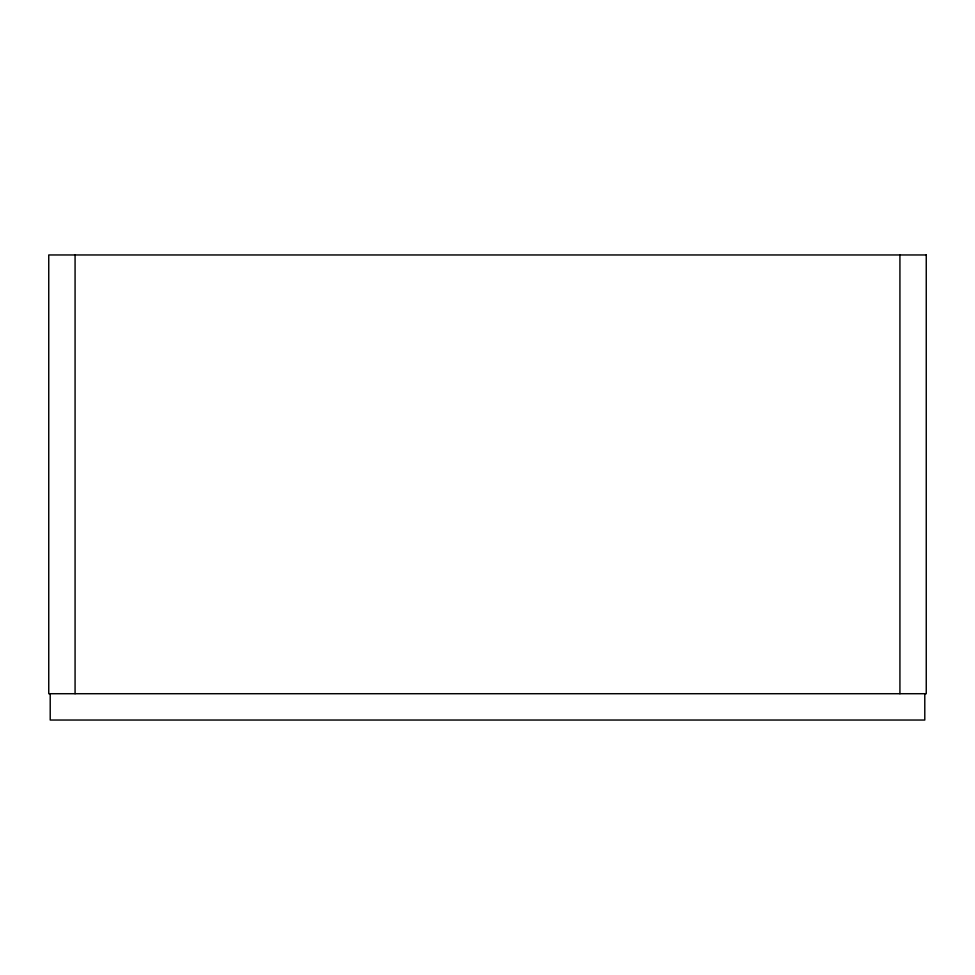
<?xml version="1.0" encoding="UTF-8"?>
<svg xmlns="http://www.w3.org/2000/svg" width="975" height="975" viewBox="0 0 975 975"><rect width="100%" height="100%" fill="white"/><g stroke="black" fill="none" stroke-linecap="round" stroke-linejoin="round"><path stroke-width="1.46" d="M924.787 693.713L924.787 720.037L50.213 720.037L50.213 693.713M899.925 254.962L899.925 693.713M75.075 254.962L75.075 693.713M926.25 254.962L48.75 254.962L48.75 693.713L926.25 693.713L926.25 254.962"/></g></svg>
